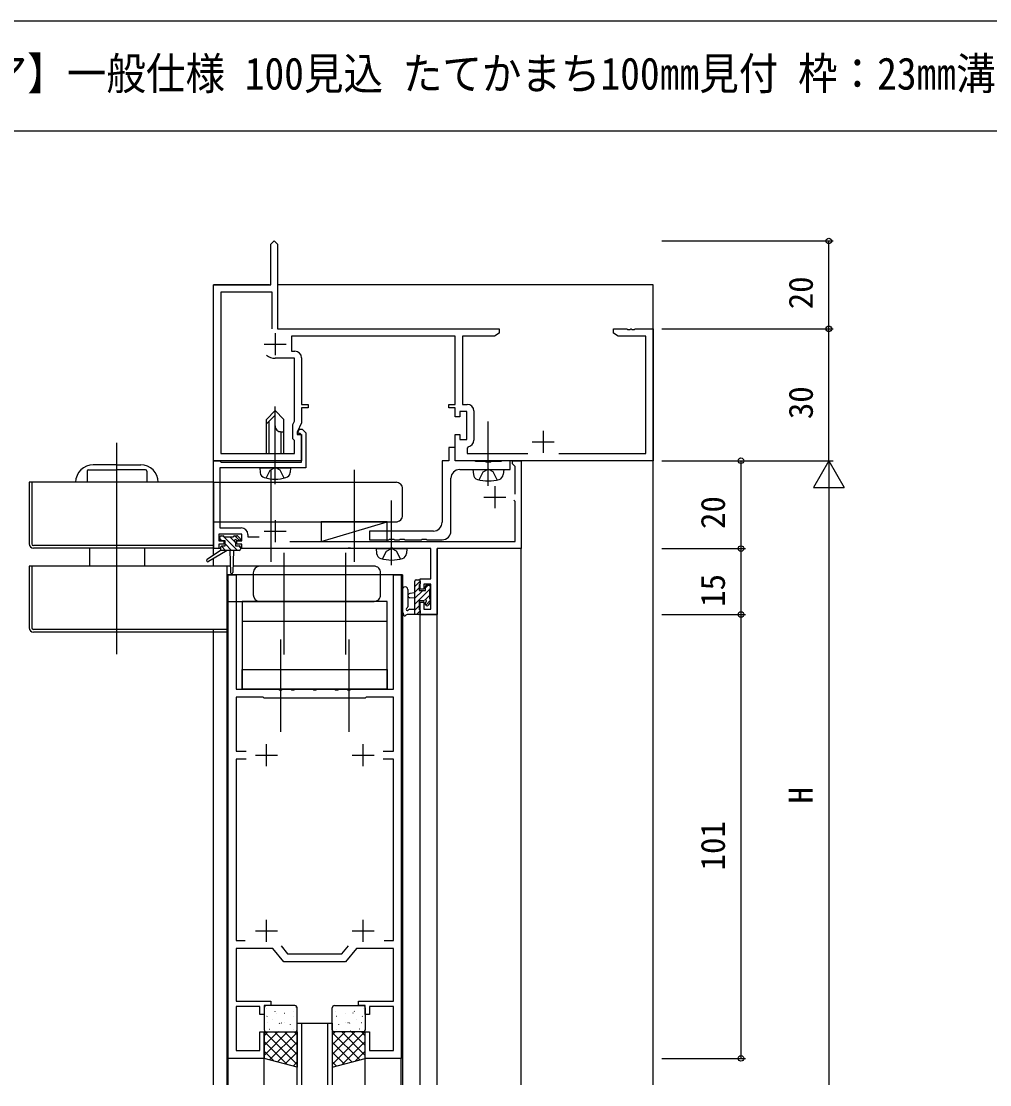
# Model space of a CAD drawing. Units: millimetres, scale not verified. Extents: x -437 to 438, y -344 to 341.
# Drawn here: x -111 to 109.4, y 64.4 to 306.4 of the extents above; entities that cross this region are included whole.
import ezdxf
from ezdxf.enums import TextEntityAlignment as Align

# ---------------------------------------------------------------- set-up
doc = ezdxf.new("R2010")
doc.units = ezdxf.units.MM
doc.header["$LTSCALE"] = 2
for name, color, linetype in [('0-1_USER1', 3, 'Continuous'), ('0-2_YKK_11', 7, 'Continuous'), ('0-3_YKK_12', 2, 'Continuous'), ('0-4_YKK_13', 4, 'Continuous'), ('0-6_YKK_D', 6, 'Continuous'), ('0-7_YKK_ZWAK', 7, 'Continuous')]:
    doc.layers.add(name, color=color, linetype=linetype)
doc.styles.add('ＭＳ ゴシック', font='')
doc.styles.get('ＭＳ ゴシック').set_extended_font_data('MS Gothic')

msp = doc.modelspace()

# ---------------------------------------------------------------- linework, layer by layer
at = {"layer": '0-2_YKK_11'}
for p, q in [((-53.197, 235.4), (-53.197, 230.4)), ((-55.697, 232.9), (-50.697, 232.9)), ((-7.967, 217.73), (-7.967, 211.07)), ((7.803, 213.2), (7.803, 208.2)), ((5.303, 210.7), (10.303, 210.7)), ((-13.197, 190.4), (-13.197, 202.4)), ((-3.197, 200.6), (-3.197, 195.6)), ((-5.697, 198.1), (-0.697, 198.1)), ((-53.197, 192.9), (-53.197, 187.9)), ((-55.697, 190.4), (-50.697, 190.4)), ((-55.197, 136.9), (-55.197, 141.9)), ((-33.197, 136.9), (-33.197, 141.9)), ((-57.697, 139.4), (-52.697, 139.4)), ((-35.697, 139.4), (-30.697, 139.4)), ((-55.197, 96.9), (-55.197, 101.9)), ((-33.197, 96.9), (-33.197, 101.9)), ((-57.697, 99.4), (-52.697, 99.4)), ((-35.697, 99.4), (-30.697, 99.4))]:
    msp.add_line(p, q, dxfattribs=at)
for points in [[(-47.197, 229.83), (-47.197, 219.2), (-45.697, 219.2), (-45.697, 218.4), (-47.197, 218.4), (-47.197, 215.045), (-48.197, 212.9), (-48.197, 212.4), (-47.197, 212.4), (-47.197, 206.4), (-67.197, 206.4), (-67.197, 246.4), (-54.197, 246.4), (-54.197, 255.65), (-53.447, 256.4), (-52.697, 255.65), (-52.697, 236.4), (-2.197, 236.4), (-2.197, 235.4), (-3.289, 234.77), (-10.567, 234.77), (-10.567, 219.23), (-9.467, 219.23)], [(-53.897, 236.4), (-53.897, 244.77), (-65.567, 244.77), (-65.567, 208.03), (-48.827, 208.03), (-48.827, 211.03), (-49.197, 211.4), (-49.197, 214.612), (-48.827, 215.406), (-48.827, 229.7), (-53.197, 229.7)], [(11.339, 208.03), (31.173, 208.03), (31.173, 234.77), (24.894, 234.77), (23.803, 235.4), (23.803, 236.4), (26.844, 236.4), (27.028, 236.28), (27.578, 236.28), (27.761, 236.4), (27.844, 236.4), (28.028, 236.28), (28.578, 236.28), (28.761, 236.4), (32.803, 236.4), (32.803, 206.4), (-12.197, 206.4), (-12.197, 212.4), (-11.197, 212.4), (-11.197, 211.2), (-9.597, 211.2), (-9.597, 217.6), (-11.197, 217.6), (-11.197, 216.4), (-12.197, 216.4), (-12.197, 218.4), (-13.697, 218.4), (-13.697, 219.2), (-12.197, 219.2), (-12.197, 234.77), (-49.497, 234.77), (-49.497, 231.33), (-48.697, 231.33)], [(-65.997, 187.4), (-65.997, 186.4), (-67.197, 186.4), (-67.197, 206.4), (-65.797, 206.4), (-65.604, 206.25), (-65.41, 206.1), (-47.197, 206.1), (-47.197, 212.3), (-47.497, 212.6), (-47.87, 212.6), (-48.009, 212.819), (-47.645, 213.6), (-47.083, 213.6), (-46.197, 212.714), (-46.197, 204.8), (-65.797, 204.8), (-65.797, 191.1), (-60.897, 191.1)], [(-11.197, 204.4), (0.303, 204.4), (0.303, 206.4), (-1.524, 206.4), (-1.697, 206.3), (-1.871, 206.2), (-4.027, 206.2), (-4.218, 206.057), (-5.177, 206.057), (-5.368, 206.2), (-7.524, 206.2), (-7.697, 206.3), (-7.871, 206.4), (-12.197, 206.4), (-12.197, 209.4), (-13.697, 209.4), (-13.697, 206.4), (-15.197, 206.4), (-15.197, 192.4)], [(-9.242, 209.587), (-9.497, 209.29), (-9.497, 208.03), (4.267, 208.03)], [(1.403, 198.8), (1.403, 205.1), (1.103, 205.4), (0.803, 205.7), (0.803, 206.4), (2.803, 206.4), (2.803, 186.4), (-16.297, 186.4), (-16.297, 171.4), (-20.197, 171.4), (-20.197, 174.2), (-19.397, 174.2), (-19.397, 172.6), (-17.797, 172.6), (-17.797, 178.3), (-19.397, 178.3), (-19.397, 177.2), (-20.197, 177.2), (-20.197, 179.5), (-17.797, 179.5), (-17.797, 186.4), (-26.239, 186.4), (-26.422, 186.52), (-26.972, 186.52), (-27.156, 186.4), (-35.839, 186.4), (-36.022, 186.52), (-36.572, 186.52), (-36.756, 186.4), (-60.797, 186.4), (-60.797, 187.4), (-61.897, 187.4), (-61.897, 188.2), (-60.797, 188.2), (-60.797, 189.7), (-65.997, 189.7), (-65.997, 188.2), (-64.897, 188.2), (-64.897, 187.4), (-65.997, 187.4)], [(-49.851, 188), (1.403, 188), (1.403, 197.1), (1.103, 197.4)], [(-59.397, 189.6), (-59.397, 189.1), (-56.81, 189.1)], [(-17.197, 190.4), (-31.697, 190.4), (-31.697, 188.4), (-27.368, 188.4), (-27.177, 188.543), (-26.218, 188.543), (-26.027, 188.4), (-24.968, 188.4), (-24.777, 188.543), (-23.818, 188.543), (-23.627, 188.4), (-19.968, 188.4), (-19.777, 188.543), (-18.818, 188.543), (-18.627, 188.4), (-15.197, 188.4)], [(-63.897, 70.4), (-63.897, 180.4), (-62.097, 180.4), (-62.097, 154.4), (-52.406, 154.4), (-52.222, 154.28), (-51.672, 154.28), (-51.489, 154.4), (-49.656, 154.4), (-49.472, 154.28), (-48.922, 154.28), (-48.739, 154.4), (-44.656, 154.4), (-44.472, 154.28), (-43.922, 154.28), (-43.739, 154.4), (-39.656, 154.4), (-39.472, 154.28), (-38.922, 154.28), (-38.739, 154.4), (-36.906, 154.4), (-36.722, 154.28), (-36.172, 154.28), (-35.989, 154.4), (-26.297, 154.4), (-26.297, 180.4), (-24.497, 180.4), (-24.497, 70.4), (-32.697, 70.4), (-32.697, 76.4), (-31.697, 76.4), (-31.697, 72.2), (-26.297, 72.2), (-26.297, 82.2), (-31.697, 82.2), (-31.697, 80.4), (-32.697, 80.4), (-32.697, 82.4), (-34.197, 82.4), (-34.197, 83.4)], [(-28.627, 140.3), (-26.297, 140.3), (-26.297, 152.6), (-32.497, 152.6), (-32.697, 152.4), (-55.697, 152.4), (-55.897, 152.6), (-62.097, 152.6), (-62.097, 140.3), (-59.768, 140.3)], [(-59.768, 138.5), (-62.097, 138.5), (-62.097, 97.2), (-60, 97.2)], [(-28.395, 97.2), (-26.297, 97.2), (-26.297, 138.5), (-28.627, 138.5)], [(-34.197, 83.4), (-26.297, 83.4), (-26.297, 95.4), (-34.68, 95.4), (-37.197, 92.4), (-51.197, 92.4), (-53.715, 95.4), (-62.097, 95.4), (-62.097, 83.4), (-54.197, 83.4), (-54.197, 82.4), (-55.697, 82.4), (-55.697, 80.4), (-56.697, 80.4), (-56.697, 82.2), (-62.097, 82.2), (-62.097, 72.2), (-56.697, 72.2), (-56.697, 76.4), (-55.697, 76.4), (-55.697, 70.4), (-63.897, 70.4)], [(-51.86, 95.989), (-50.358, 94.2), (-38.037, 94.2), (-36.535, 95.989)]]:
    msp.add_lwpolyline(points, dxfattribs=at)
for centre, radius, start, end in [((-53.197, 232.9), 3.2, 231.63348, 269.99999), ((-48.697, 229.83), 1.5, 0.00001, 89.99999), ((-9.467, 217.73), 1.5, 0.00001, 89.99999), ((-9.467, 211.07), 1.5, 278.62693, 360), ((-11.197, 202.4), 2, 90.00001, 179.99999), ((-17.197, 192.4), 2, 270.00001, 359.99999), ((-60.897, 189.6), 1.5, 0.00001, 89.99999), ((-15.197, 190.4), 2, 270.00001, 359.99999)]:
    msp.add_arc(centre, radius, start, end, dxfattribs=at)
at = {"layer": '0-3_YKK_12'}
for p, q in [((-67.197, 184.93), (-67.197, 246.4)), ((-54.497, 246.4), (-67.197, 246.4)), ((32.803, 246.4), (-52.697, 246.4)), ((32.803, 64.4), (32.803, 246.4)), ((-65.597, 186.4), (-67.197, 186.4)), ((-18.197, 186.4), (-61.097, 186.4)), ((-16.297, 64.4), (-16.297, 186.4)), ((2.803, 186.4), (-16.297, 186.4)), ((2.803, 64.4), (2.803, 186.4)), ((-67.197, 182.4), (-67.197, 184.133)), ((-64.197, 180.4), (-64.197, 64.4)), ((-24.197, 180.4), (-64.197, 180.4)), ((-24.197, 180.4), (-24.197, 64.4)), ((-20.197, 64.4), (-20.197, 171.4)), ((-20.197, 171.4), (-16.297, 171.4)), ((-67.197, 64.4), (-67.197, 168)), ((-47.196, 78.4), (-47.196, 64.4)), ((-41.196, 64.4), (-41.196, 78.4)), ((-63.897, 64.4), (-63.897, 70.4)), ((-55.697, 64.4), (-55.697, 70.4)), ((-32.697, 64.4), (-32.697, 70.4)), ((-24.497, 64.4), (-24.497, 70.4))]:
    msp.add_line(p, q, dxfattribs=at)
msp.add_lwpolyline([(-48.196, 64.4), (-48.196, 78.4), (-40.196, 78.4), (-40.196, 64.4)], dxfattribs=at)
at = {"layer": '0-4_YKK_13'}
for p, q in [((-53.197, 201.047), (-53.197, 218.726)), ((-55.197, 214.8), (-53.197, 216.8)), ((-54.597, 208.03), (-54.597, 215.4)), ((-51.797, 213), (-51.197, 213)), ((-51.797, 208.03), (-51.797, 213)), ((-4.697, 200.647), (-4.697, 215.33)), ((-89.197, 162.4), (-89.197, 210.5)), ((-95.997, 204), (-95.997, 201.5)), ((-95.697, 204.3), (-89.197, 204.3)), ((-89.197, 205.5), (-94.597, 205.5)), ((-89.197, 205.5), (-83.797, 205.5)), ((-82.697, 204.3), (-89.197, 204.3)), ((-82.397, 204), (-82.397, 201.5)), ((-56.697, 204.8), (-56.599, 203.681)), ((-56.697, 204.8), (-49.697, 204.8)), ((-54.197, 204.3), (-54.197, 183.4)), ((-49.697, 204.8), (-49.795, 203.681)), ((-35.197, 204.3), (-35.197, 183.4)), ((-8.197, 204.4), (-8.099, 203.281)), ((-8.197, 204.4), (-1.197, 204.4)), ((-1.197, 204.4), (-1.295, 203.281)), ((-109.197, 201.5), (-109.197, 187.5)), ((-67.197, 201.5), (-109.197, 201.5)), ((-108.597, 201.5), (-108.597, 187.5)), ((-67.197, 201.5), (-25.697, 201.5)), ((-67.197, 201.5), (-67.197, 186.5)), ((-24.197, 194), (-24.197, 200)), ((-26.697, 182.647), (-26.697, 197.33)), ((-67.197, 192.5), (-25.697, 192.5)), ((-42.697, 188), (-27.697, 192.5)), ((-65.797, 188.5), (-65.797, 189)), ((-65.497, 189.3), (-64.997, 189.3)), ((-61.771, 186), (-65.071, 189.3)), ((-64.797, 189.1), (-62.697, 189.1)), ((-62.2, 187.775), (-63.524, 189.1)), ((-62.497, 189.3), (-61.897, 189.3)), ((-61.295, 188.218), (-62.377, 189.3)), ((-61.685, 189.212), (-61.185, 188.712)), ((-67.197, 187.1), (-108.197, 187.1)), ((-67.197, 186.5), (-108.197, 186.5)), ((-95.447, 186.5), (-95.447, 182.6)), ((-82.947, 186.5), (-82.947, 182.6)), ((-65.318, 188.2), (-65.797, 188.679)), ((-65.597, 186.7), (-65.597, 186)), ((-64.465, 186), (-65.433, 186.968)), ((-65.297, 187), (-64.597, 187)), ((-63.118, 186), (-64.597, 187.479)), ((-62.197, 187.739), (-62.197, 187)), ((-62.197, 187), (-61.397, 187)), ((-61.397, 188.2), (-61.736, 188.2)), ((-61.097, 186.673), (-61.424, 187)), ((-61.097, 186.7), (-61.097, 186.3)), ((-30.197, 186.4), (-30.099, 185.281)), ((-30.197, 186.4), (-23.197, 186.4)), ((-23.197, 186.4), (-23.295, 185.281)), ((-65.597, 186), (-68.664, 183.949)), ((-64.097, 186), (-68.343, 183.443)), ((-61.397, 186), (-65.597, 186)), ((-63.497, 186), (-63.395, 180.992)), ((-62.695, 186), (-62.795, 180.992)), ((-51.197, 185.4), (-51.197, 162.3)), ((-37.197, 185.4), (-37.197, 162.3)), ((-109.197, 182.4), (-109.197, 168.4)), ((-63.424, 182.4), (-109.197, 182.4)), ((-108.597, 182.4), (-108.597, 168.4)), ((-64.197, 182.4), (-64.197, 167.4)), ((-30.697, 182.4), (-62.767, 182.4)), ((-58.197, 180.9), (-58.197, 175.9)), ((-29.197, 175.9), (-29.197, 180.9)), ((-21.097, 179.299), (-20.497, 179.299)), ((-24.197, 177.126), (-24.197, 171.964)), ((-22.997, 177.126), (-22.995, 173.165)), ((-20.197, 179.003), (-21.397, 177.803)), ((-21.397, 171.399), (-21.397, 178.999)), ((-20.397, 177.456), (-21.397, 176.456)), ((-18.097, 177.062), (-21.397, 173.762)), ((-19.608, 176.899), (-21.397, 175.109)), ((-20.197, 178.999), (-20.197, 178.399)), ((-18.408, 178.099), (-18.997, 177.509)), ((-18.697, 178.099), (-18.197, 178.099)), ((-18.097, 177.099), (-18.097, 174.999)), ((-17.902, 177.258), (-18.057, 177.103)), ((-17.897, 177.799), (-17.897, 177.299)), ((-64.197, 174.4), (-30.697, 174.4)), ((-21.397, 176.299), (-22.542, 176.197)), ((-21.397, 175.099), (-22.542, 175.2)), ((-18.097, 175.715), (-19.077, 174.736)), ((-17.897, 174.568), (-18.941, 173.524)), ((-17.897, 174.799), (-17.897, 174.199)), ((-22.578, 172.599), (-21.397, 172.599)), ((-20.397, 173.415), (-21.397, 172.415)), ((-20.197, 172.268), (-21.067, 171.399)), ((-20.197, 172.299), (-20.197, 171.699)), ((-18.997, 173.699), (-18.997, 174.038)), ((-17.985, 173.986), (-18.485, 173.486)), ((-60.697, 169.9), (-27.697, 169.9)), ((-20.497, 171.399), (-23.178, 171.399)), ((-64.197, 168), (-108.203, 168)), ((-64.197, 167.4), (-108.197, 167.4)), ((-51.947, 165.692), (-51.947, 144.692)), ((-36.447, 165.7), (-36.447, 144.7)), ((-48.696, 82.4), (-55.196, 82.4)), ((-39.697, 82.4), (-33.197, 82.4)), ((-55.696, 81.9), (-55.696, 76.9)), ((-55.252, 81.836), (-55.208, 81.86)), ((-55.06, 79.892), (-55.014, 79.98)), ((-53.227, 81.102), (-53.184, 81.126)), ((-52.914, 80.682), (-52.907, 80.69)), ((-51.151, 80.67), (-51.107, 80.694)), ((-49.126, 79.936), (-49.082, 79.96)), ((-48.919, 81.128), (-48.913, 81.135)), ((-48.483, 82.127), (-48.439, 82.151)), ((-48.196, 76.9), (-48.196, 81.9)), ((-40.197, 76.9), (-40.197, 81.9)), ((-39.911, 82.127), (-39.955, 82.151)), ((-39.475, 81.128), (-39.481, 81.135)), ((-39.268, 79.936), (-39.312, 79.96)), ((-37.243, 80.67), (-37.287, 80.694)), ((-35.48, 80.682), (-35.487, 80.69)), ((-35.166, 81.102), (-35.21, 81.126)), ((-33.334, 79.892), (-33.38, 79.98)), ((-33.142, 81.836), (-33.185, 81.86)), ((-32.697, 81.9), (-32.697, 76.9)), ((-54.889, 78.477), (-54.882, 78.485)), ((-53.819, 79.212), (-53.775, 79.236)), ((-52.171, 78.367), (-52.124, 78.455)), ((-51.794, 78.478), (-51.75, 78.502)), ((-51.128, 78.662), (-51.121, 78.67)), ((-49.717, 78.046), (-49.674, 78.07)), ((-38.676, 78.046), (-38.72, 78.07)), ((-37.266, 78.662), (-37.273, 78.67)), ((-36.6, 78.478), (-36.644, 78.502)), ((-36.223, 78.367), (-36.27, 78.455)), ((-34.575, 79.212), (-34.619, 79.236)), ((-33.505, 78.477), (-33.512, 78.485)), ((-55.696, 75.556), (-54.852, 76.4)), ((-55.696, 73.311), (-52.607, 76.4)), ((-55.696, 71.066), (-50.362, 76.4)), ((-48.196, 68.998), (-55.598, 76.4)), ((-55.196, 76.4), (-48.696, 76.4)), ((-54.462, 77.021), (-54.418, 77.045)), ((-54.45, 70.067), (-48.196, 76.321)), ((-48.196, 71.243), (-53.353, 76.4)), ((-53.069, 76.495), (-53.063, 76.502)), ((-52.385, 76.588), (-52.341, 76.612)), ((-48.196, 73.488), (-51.108, 76.4)), ((-49.075, 76.94), (-49.068, 76.948)), ((-48.196, 75.733), (-48.863, 76.4)), ((-40.197, 75.733), (-39.531, 76.4)), ((-40.197, 73.488), (-37.286, 76.4)), ((-40.197, 71.243), (-35.041, 76.4)), ((-40.197, 68.998), (-32.796, 76.4)), ((-33.944, 70.067), (-40.197, 76.321)), ((-33.197, 76.4), (-39.697, 76.4)), ((-39.319, 76.94), (-39.326, 76.948)), ((-32.697, 71.066), (-38.032, 76.4)), ((-36.008, 76.588), (-36.052, 76.612)), ((-32.697, 73.311), (-35.787, 76.4)), ((-35.324, 76.495), (-35.331, 76.502)), ((-33.932, 77.021), (-33.976, 77.045)), ((-32.697, 75.556), (-33.542, 76.4)), ((-50.442, 68.999), (-55.696, 74.253)), ((-52.677, 69.595), (-48.196, 74.076)), ((-35.717, 69.595), (-40.197, 74.076)), ((-37.952, 68.999), (-32.697, 74.253)), ((-53.504, 69.815), (-55.696, 72.008)), ((-50.905, 69.122), (-48.196, 71.83)), ((-37.489, 69.122), (-40.197, 71.83)), ((-34.89, 69.815), (-32.697, 72.008)), ((-49.132, 68.65), (-48.196, 69.585)), ((-39.262, 68.65), (-40.197, 69.585))]:
    msp.add_line(p, q, dxfattribs=at)
for points in [[(-55.197, 208.03), (-55.197, 215.8), (-53.197, 217.8)], [(-51.197, 208.03), (-51.197, 215.8), (-53.197, 217.8)], [(-55.247, 202.437), (-54.342, 204.252), (-53.197, 204.861)], [(-51.147, 202.437), (-52.052, 204.252), (-53.197, 204.861)], [(-6.747, 202.037), (-5.842, 203.852), (-4.697, 204.461)], [(-2.647, 202.037), (-3.552, 203.852), (-4.697, 204.461)], [(-64.597, 187), (-64.597, 188.2), (-65.497, 188.2)], [(-28.747, 184.037), (-27.842, 185.852), (-26.697, 186.461)], [(-24.647, 184.037), (-25.552, 185.852), (-26.697, 186.461)], [(-20.397, 178.199), (-20.397, 176.899), (-18.997, 176.899), (-18.997, 177.799)], [(-19.458, 174.499), (-20.397, 174.499), (-20.397, 172.499)]]:
    msp.add_lwpolyline(points, dxfattribs=at)
for points in [[(-42.697, 188), (-27.697, 188), (-27.697, 192.5), (-30.197, 192.5), (-42.697, 192.5)], [(-60.697, 154.4), (-27.697, 154.4), (-27.697, 174.4), (-60.697, 174.4)], [(-60.697, 158.9), (-27.697, 158.9), (-27.697, 154.4), (-60.697, 154.4)], [(-48.196, 68.4), (-55.696, 70.4), (-55.696, 76.4), (-48.196, 76.4)], [(-40.197, 68.4), (-32.697, 70.4), (-32.697, 76.4), (-40.197, 76.4)]]:
    msp.add_lwpolyline(points, close=True, dxfattribs=at)
for centre, radius, start, end in [((-51.864, 214.332), 1.333, 180, 272.86598), ((-94.597, 201.5), 4, 90, 180), ((-95.697, 204), 0.3, 90, 180), ((-83.797, 201.5), 4, 0, 90), ((-82.697, 204), 0.3, 0, 90), ((-55.304, 203.794), 1.3, 185, 254.11915), ((-51.09, 203.794), 1.3, 285.88085, 355), ((-6.804, 203.394), 1.3, 185, 254.11915), ((-2.59, 203.394), 1.3, 285.88085, 355), ((-53.197, 211.2), 9, 254.11915, 285.88085), ((-25.697, 200), 1.5, 359.99998, 90.00002), ((-4.697, 210.8), 9, 254.11915, 285.88085), ((-25.697, 194), 1.5, 269.99998, 0.00002), ((-65.497, 189), 0.3, 90, 180), ((-64.997, 189.1), 0.2, 0, 90), ((-62.497, 189.1), 0.2, 90, 180), ((-61.897, 189), 0.3, 45, 90), ((-108.197, 187.5), 1, 180, 269.99998), ((-108.197, 187.5), 0.4, 180, 269.99998), ((-65.497, 188.5), 0.3, 180, 270), ((-65.297, 186.7), 0.3, 90, 180), ((-62.197, 188.2), 0.25, 33.05573, 236.94427), ((-62.497, 187.739), 0.3, 0, 56.94427), ((-61.736, 188.5), 0.3, 213.05573, 270), ((-61.397, 188.5), 0.3, 270, 45), ((-61.397, 186.7), 0.3, 0, 90), ((-68.497, 183.7), 0.3, 123.76905, 301.06147), ((-61.397, 186.3), 0.3, 270, 0), ((-28.804, 185.394), 1.3, 185, 254.11915), ((-26.697, 192.8), 9, 254.11915, 285.88085), ((-24.59, 185.394), 1.3, 285.88085, 355), ((-56.697, 180.9), 1.5, 90.00002, 180), ((-30.697, 180.9), 1.5, 359.99998, 90.00002), ((-63.095, 180.998), 0.3, 181.16963, 358.85539), ((-21.097, 178.999), 0.3, 90, 180), ((-20.497, 178.999), 0.3, 0, 90), ((-23.597, 177.126), 0.6, 0.04023, 180.04023), ((-20.397, 178.399), 0.2, 270, 0), ((-18.697, 177.799), 0.3, 90, 180), ((-18.197, 177.799), 0.3, 0, 90), ((-18.097, 177.299), 0.2, 270, 0), ((-56.697, 175.9), 1.5, 180, 269.99998), ((-30.697, 175.9), 1.5, 269.99998, 0.00002), ((-22.497, 175.699), 0.5, 95.09207, 264.90793), ((-19.458, 174.799), 0.3, 270, 326.94427), ((-18.997, 174.499), 0.25, 303.05573, 146.94427), ((-18.697, 174.038), 0.3, 123.05573, 180), ((-18.097, 174.799), 0.2, 0, 90), ((-23.897, 171.964), 0.3, 180, 229.47122), ((-23.097, 172.599), 0.3, 109.18976, 330), ((-23.295, 173.165), 0.3, 289.18976, 0.04023), ((-22.578, 172.299), 0.3, 90, 150), ((-20.397, 172.299), 0.2, 360, 90), ((-18.697, 173.699), 0.3, 180, 315), ((-18.197, 174.199), 0.3, 315, 0), ((-24.287, 171.508), 0.3, 349.47122, 49.47122), ((-23.697, 171.399), 0.3, 169.47122, 330), ((-23.178, 171.099), 0.3, 90, 150), ((-20.497, 171.699), 0.3, 270, 0), ((-108.197, 168.4), 1, 180, 269.99998), ((-108.197, 168.4), 0.4, 180, 269.99998), ((-55.196, 81.9), 0.5, 90, 180), ((-48.696, 81.9), 0.5, 0, 90), ((-39.697, 81.9), 0.5, 90, 180), ((-33.197, 81.9), 0.5, 0, 90), ((-55.196, 76.9), 0.5, 180, 270), ((-48.696, 76.9), 0.5, 270, 0), ((-39.697, 76.9), 0.5, 180, 270), ((-33.197, 76.9), 0.5, 270, 0)]:
    msp.add_arc(centre, radius, start, end, dxfattribs=at)
at = {"layer": '0-6_YKK_D'}
for p, q in [((34.803, 256.4), (73.803, 256.4)), ((72.803, 236.4), (72.803, 256.4)), ((34.803, 236.4), (73.803, 236.4)), ((34.803, 236.4), (73.803, 236.4)), ((72.803, 206.4), (72.803, 236.4)), ((34.803, 206.4), (53.803, 206.4)), ((34.803, 206.4), (73.803, 206.4)), ((34.803, 206.4), (73.803, 206.4)), ((52.803, 206.4), (52.803, 186.4)), ((72.803, 206.4), (69.303, 200.338)), ((72.803, 206.4), (76.303, 200.338)), ((72.803, 206.4), (72.803, 194.276)), ((69.303, 200.338), (76.303, 200.338)), ((72.803, 199.4), (72.803, 64.4)), ((34.803, 186.4), (53.803, 186.4)), ((34.803, 186.4), (53.803, 186.4)), ((52.803, 186.4), (52.803, 171.4)), ((34.803, 171.4), (53.803, 171.4)), ((34.803, 171.4), (53.803, 171.4)), ((52.803, 171.4), (52.803, 70.4)), ((34.803, 70.4), (53.803, 70.4))]:
    msp.add_line(p, q, dxfattribs=at)
for centre in [(72.803, 256.4), (72.803, 236.4), (72.803, 236.4), (52.803, 206.4), (52.803, 186.4), (52.803, 186.4), (52.803, 171.4), (52.803, 171.4), (52.803, 70.4)]:
    msp.add_circle(centre, 0.637, dxfattribs=at)
at = {"layer": '0-7_YKK_ZWAK'}
for p, q in [((438.3, 306.4), (-436.7, 306.4)), ((438.3, 281.4), (-436.7, 281.4))]:
    msp.add_line(p, q, dxfattribs=at)

# ---------------------------------------------------------------- texts
at = {"layer": '0-1_USER1', "style": 'ＭＳ ゴシック', "width": 0.9}
msp.add_text('片開きドア／両開きドア【ピボットヒンジドア】一般仕様 100見込 たてかまち100㎜見付 枠：23㎜溝幅 障子：23㎜溝幅', height=7.331, dxfattribs=at).set_placement((-298.591, 288.644), align=Align.BOTTOM_LEFT)
at = {"layer": '0-6_YKK_D', "style": 'ＭＳ ゴシック'}
for s, p in [('20', (70.803, 240.86)), ('30', (70.803, 215.86)), ('20', (50.803, 190.86)), ('15', (50.803, 173.147)), ('H', (70.803, 128.406)), ('101', (50.803, 113.166))]:
    msp.add_text(s, height=5.499, rotation=90, dxfattribs=at).set_placement(p, align=Align.BOTTOM_LEFT)

doc.saveas('drawing.dxf')
